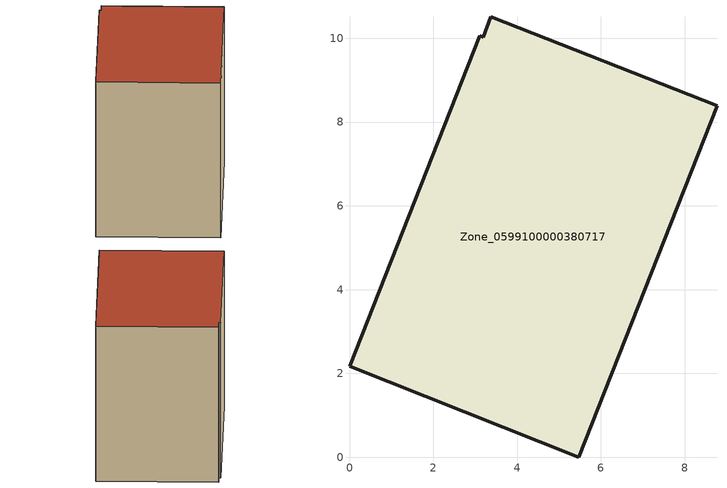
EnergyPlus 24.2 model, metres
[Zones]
Zone_0599100000380717
 floor ground (C_G): 3.38,10.51 8.77,8.39 5.47,0 0,2.17 3.1,10.06 3.19,10.02 z4.02
 wall outside (C_F): 5.47,0 8.77,8.39 3.38,10.51 3.19,10.02 3.1,10.06 0,2.17 5.47,0 z4.02:11.97
 roof outside (C_R): 8.77,8.39 3.38,10.51 3.19,10.02 3.1,10.06 0,2.17 5.47,0 z11.97
[BUILDING]
Pand.0599100000380717: North Axis=0; Terrain=City; Loads Convergence Tolerance Value=0.04; Temperature Convergence Tolerance Value=0.4; Solar Distribution=FullExterior; Maximum Number of Warmup Days=25; Minimum Number of Warmup Days=1
[Site:Location]
Rotterdam.The.Hague.AP_ZH_NLD Design_Conditions: Latitude=51.96; Longitude=4.45; Time Zone=1; Elevation=-4.5
[SITE:GROUNDTEMPERATURE:BUILDINGSURFACE]
18, 18, 18, 18, 18, 18, 18, 18, 18, 18, 18, 18
[MATERIAL] Thermal Absorptance=0.9; Solar Absorptance=0.7; Visible Absorptance=0.7
Name | Roughness | Thickness | Conductivity | Density | Specific Heat
G.TI.1992-2005 | MediumSmooth | 0.15 | 0.06 | 540 | 1210
F.TI.1992-2005 | Rough | 0.3 | 0.12 | 1920 | 840
R.TI.1992-2005 | MediumRough | 0.2 | 0.08 | 1500 | 1000
[CONSTRUCTION]
C_G: G.TI.1992-2005
C_F: F.TI.1992-2005
C_R: R.TI.1992-2005
[ZONE]
Zone_0599100000380717: Type=1; Multiplier=1; Ceiling Height=Autocalculate; Volume=Autocalculate; Floor Area=autocalculate; Part of Total Floor Area=Yes
[ZONEINFILTRATION:DESIGNFLOWRATE]
Infil_Zone_0599100000380717: Zone or ZoneList or Space or SpaceList=Zone_0599100000380717; Schedule=AlwaysOn; Design Flow Rate Calculation Method=Flow/Area; Flow Rate per Floor Area=0.0015; Constant Term Coefficient=1; Temperature Term Coefficient=0; Velocity Term Coefficient=0; Velocity Squared Term Coefficient=0
[HVACTEMPLATE:ZONE:IDEALLOADSAIRSYSTEM]
Zone_0599100000380717: Maximum Heating Supply Air Temperature=50; Minimum Cooling Supply Air Temperature=13; Maximum Heating Supply Air Humidity Ratio=0.0156; Minimum Cooling Supply Air Humidity Ratio=0.0077; Heating Limit=NoLimit; Cooling Limit=NoLimit; Dehumidification Control Type=ConstantSensibleHeatRatio; Cooling Sensible Heat Ratio=0.7; Dehumidification Setpoint=60; Humidification Control Type=None; Humidification Setpoint=30; Outdoor Air Method=None; Outdoor Air Flow Rate per Person=0.00944; Outdoor Air Flow Rate per Zone Floor Area=0; Outdoor Air Flow Rate per Zone=0; Demand Controlled Ventilation Type=None; Outdoor Air Economizer Type=NoEconomizer; Heat Recovery Type=None; Sensible Heat Recovery Effectiveness=0.7; Latent Heat Recovery Effectiveness=0.65
[ZONECONTROL:THERMOSTAT]
ThermostatControl_Zone_0599100000380717: Zone or ZoneList=Zone_0599100000380717; Control Type Schedule=DualSetpointControlType; Control 1=Thermostat_Zone_0599100000380717; Temperature Difference Between Cutout And Setpoint=0
[THERMOSTATSETPOINT:DUALSETPOINT]
Thermostat_Zone_0599100000380717: Heating Setpoint Temperature Schedule=HeatingSetpoint_Zone_0599100000380717; Cooling Setpoint Temperature Schedule=CoolingSetpoint_Zone_0599100000380717
[SCHEDULE:COMPACT]
HeatingSetpoint_Zone_0599100000380717: Through: 12/31, For: AllDays, Until: 24:00, 21
CoolingSetpoint_Zone_0599100000380717: Through: 12/31, For: AllDays, Until: 24:00, 24
DualSetpointControlType: Through: 12/31, For: AllDays, Until: 24:00, 4
AlwaysOn: Through: 12/31, For: AllDays, Until: 24:00, 1
